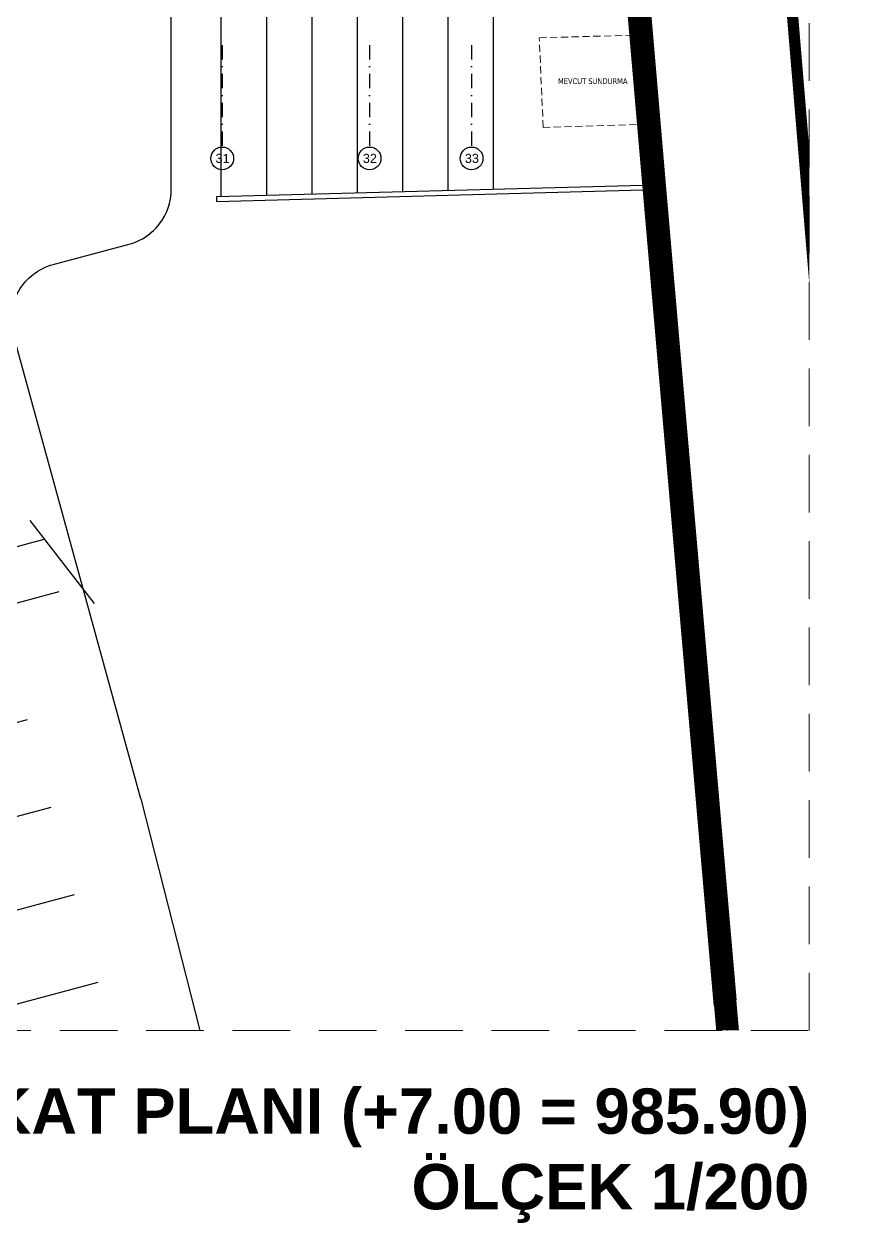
# Model space of a CAD drawing. Header units: centimetres. Extents: x 405564 to 502064, y 46284 to 60634.
# Drawn here: x 466100 to 469731, y 46284 to 51576 of the extents above; entities that cross this region are included whole.
import ezdxf
from ezdxf.enums import TextEntityAlignment as Align
from ezdxf.xclip import XClip

# ---------------------------------------------------------------- set-up
doc = ezdxf.new("R2010")
doc.units = ezdxf.units.CM
doc.header["$XCLIPFRAME"] = 0
for name, pattern in [('DASHDOT', [25.4, 12.7, -6.35, 0, -6.35]), ('DASHED', [19.05, 12.7, -6.35]), ('HIDDEN', [9.525, 6.35, -3.175])]:
    doc.linetypes.add(name, pattern=pattern)
doc.layers.get('0').update_dxf_attribs({"color": 8, "lineweight": 9})
for name, color, linetype, lineweight in [('---___EB_draft00_ALTYAPI_helikoptermania', 8, 'Continuous', 0), ('0-KRCN-MİMARİ-220526', 8, 'Continuous', 9), ('HH_KALDIRIM', 8, 'Continuous', 0), ('IMAR_ADA', 8, 'Continuous', 0)]:
    doc.layers.add(name, color=color, linetype=linetype, lineweight=lineweight)
for name, color, linetype in [('AS_DUV', 8, 'Continuous'), ('AS_GOR', 8, 'Continuous'), ('AS_GOR_YAKIN1', 8, 'Continuous'), ('AS_OLC_AKS', 8, 'Continuous'), ('AS_PYZ_BINA', 8, 'Continuous'), ('AS_PYZ_YOL_ARAC', 8, 'Continuous'), ('AS_YAZI', 8, 'Continuous')]:
    doc.layers.add(name, color=color, linetype=linetype)
doc.styles.add('_yazı-50', font='arial.ttf')
doc.styles.add('Kalin02', font='arialbd.ttf')
doc.styles.add('TAHOMA', font='tahoma.ttf')

# ---------------------------------------------------------------- blocks, each defined once
blk = doc.blocks.new('zeminkat_planı')
at = {"linetype": 'DASHED', "ltscale": 100}
for points in [[(-900.6, -30.6), (-900.6, -1398.6)], [(-660, -30), (-660, -1298)]]:
    blk.add_lwpolyline(points, dxfattribs=at)
blk.add_lwpolyline([(-564.1, -1257.9), (-992.5, -1437.1)])
blk = doc.blocks.new('a_aks')
at = {"layer": 'AS_PYZ_BINA', "ltscale": 200}
for p, q in [((11330, 5808), (11330, -1131.1)), ((11730, 5808), (11730, -1131.1)), ((12130, 5808), (12130, -1131.1)), ((12530, 5808), (12530, -1131.1))]:
    blk.add_line(p, q, dxfattribs=at)
blk = doc.blocks.new('A$C9880d551')
at = {"layer": 'AS_PYZ_BINA'}
blk.add_blockref('a_aks', (-12530, -57), dxfattribs=at)
blk = doc.blocks.new('A$C85dec720')
ref = blk.add_blockref('zeminkat_planı', (7059, 383))
XClip(ref).set_block_clipping_path([(-9126.4697968782, -1655.3396659539), (1140.0000000002, 6527.619333315)])
ref = blk.add_blockref('A$C9880d551', (5649, 333))
XClip(ref).set_block_clipping_path([(-7716.4697968782, -970.1704076316), (309.4999999999, 5561.9249810847)])
blk = doc.blocks.new('OPK-site-surrounding-R01')
at = {"layer": '---___EB_draft00_ALTYAPI_helikoptermania', "linetype": 'DASHED', "ltscale": 10}
blk.add_lwpolyline([(-19987.9, -10149.9), (5376.1, -7919.4)], dxfattribs=at)
at = {"linetype": 'HIDDEN', "ltscale": 5}
blk.add_lwpolyline([(25190.6, -5663.2), (25173.4, -5267.9), (25624.8, -5255.6), (25649.3, -5648.9)], close=True, dxfattribs=at)
at = {"layer": 'AS_GOR'}
for points in [[(23770, -5969.9), (23770, -4655)], [(23970, -4655), (23970, -5964.5)], [(24170, -4655), (24170, -5959.1)], [(24370, -4655), (24370, -5953.7)], [(24570, -4655), (24570, -5948.3)], [(24770, -4655), (24770, -5942.9)], [(24970, -4655), (24970, -5937.5)], [(25630.5, -5919.4), (23750, -5970.2), (23750, -5990.2), (25632.2, -5939.4)]]:
    blk.add_lwpolyline(points, dxfattribs=at)
at = {"layer": 'AS_GOR_YAKIN1', "linetype": 'Continuous', "ltscale": 500, "const_width": 100, "flags": 128}
blk.add_lwpolyline([(-4000, 1998.1), (-32268, 1579.4), (-39988.9, 1287), (-40391.2, 643.9), (-30053.9, -21363.8), (-29013.6, -24036.6), (-28344.8, -26825.7), (-25141.8, -45779.7), (-17218.6, -44968.4), (-9377.3, -43572.8), (-3575.9, -42147), (12761.6, -37912.4), (27305.3, -34089.5), (29139.3, -31278.2), (26722.9, -16148.8), (26081.3, -10538.5), (25614, -5150), (25168.1, -8.5), (22602, 2392.2), (-1005.5, 2042.5), (-1870, 2029.7)], dxfattribs=at)
at = {"layer": 'AS_GOR_YAKIN1', "linetype": 'Continuous', "ltscale": 500, "flags": 128}
blk.add_lwpolyline([(26042.6, -9513.8), (25732.4, -5936.7), (25663.8, -5145.7), (25216.2, 15), (22621.4, 2442.5), (-1006.3, 2092.5), (-1840, 2080.1), (-1840, 2151.6), (-2420, 2151.6), (-2420, 2121.6), (-1870, 2121.6), (-1870, -50), (-1840, -50), (-1840, 1981.2), (-1004.8, 1992.5), (22582.6, 2341.9), (25119.9, -31.9), (25564.2, -5154.3), (25632.2, -5939.4), (25944.5, -9540.1)], dxfattribs=at)
at = {"layer": 'AS_PYZ_YOL_ARAC'}
blk.add_lwpolyline([(23415.5, -8627.2), (22852.7, -6574.8, -0.414214), (23029.3, -6268.5), (23364.8, -6178.4, 0.33933), (23550, -5937), (23550, 430.1, 0.418558), (21774.1, 2179.9), (234.1, 1860.8, 0.409882), (-1490, 111), (-1490, -2374.6, -0.836517), (-1683.8, -2409.4), (-1881, -1877.4, -0.087065), (-1943.4, -1537.4), (-1946.6, -1127.7)], format="xyb", dxfattribs=at)
blk.add_lwpolyline([(23415.5, -8627.2), (24421.7, -12569.8)], dxfattribs=at)
at = {"layer": 'HH_KALDIRIM', "lineweight": 0, "const_width": 49.6}
blk.add_lwpolyline([(26815.5, -11395.6), (26498.6, -7663.7), (26260.8, -4812), (26093.6, -2773.6), (25842.1, -118.4), (25740.5, 1027.3, 0.221532), (24997.7, 2311.5, 0.124727), (23804.5, 2763.6), (20904.1, 2761.6), (9307.6, 2741.5), (107.5, 2724), (-7841.4, 2714.2), (-14966.8, 2616.5), (-35673.5, 2313.4), (-39946.2, 2307.3, 0.563243)], format="xyb", dxfattribs=at)
at = {"layer": 'IMAR_ADA'}
blk.add_line((25168.1, -8.5), (26081.3, -10538.5), dxfattribs=at)
at = {"layer": 'AS_YAZI', "style": 'TAHOMA'}
blk.add_text('MEVCUT SUNDURMA', height=25, dxfattribs=at).set_placement((25409.4, -5459.4), align=Align.MIDDLE_CENTER)
blk = doc.blocks.new('axis baloon')
blk.add_circle((0, 0), 50)
at = {"style": '_yazı-50'}
blk.add_attdef('AXE', text='', height=40, dxfattribs=at).set_placement((0, 0), align=Align.MIDDLE_CENTER)
blk = doc.blocks.new('Aks_P')
at = {"layer": 'AS_OLC_AKS', "linetype": 'DASHDOT', "ltscale": 5}
for points in [[(23895, -5300), (23895, -5750)], [(24545, -5300), (24545, -5750)], [(24995, -5300), (24995, -5750)]]:
    blk.add_lwpolyline(points, dxfattribs=at)
at = {"layer": 'AS_OLC_AKS'}
ref = blk.add_blockref('axis baloon', (23895, -5800), dxfattribs=at)
ref.add_attrib('AXE', '31', dxfattribs={"layer": '0', "height": 40, "style": '_yazı-50'}).set_placement((23896.3, -5800), align=Align.MIDDLE_CENTER)
ref = blk.add_blockref('axis baloon', (24545, -5800), dxfattribs=at)
ref.add_attrib('AXE', '32', dxfattribs={"layer": '0', "height": 40, "style": '_yazı-50'}).set_placement((24546.3, -5800), align=Align.MIDDLE_CENTER)
ref = blk.add_blockref('axis baloon', (24995, -5800), dxfattribs=at)
ref.add_attrib('AXE', '33', dxfattribs={"layer": '0', "height": 40, "style": '_yazı-50'}).set_placement((24996.3, -5800), align=Align.MIDDLE_CENTER)
blk = doc.blocks.new('A$C6A10300A')
at = {"linetype": 'DASHED', "ltscale": 20}
blk.add_lwpolyline([(0, -13500), (31500, -13500), (31500, 0), (0, 0)], close=True, dxfattribs=at)
blk.add_blockref('Aks_P', (5015.68, -3851.45))
at = {"layer": 'AS_YAZI', "insert": (31500, -14350), "char_height": 200, "attachment_point": 9, "style": 'Kalin02'}
blk.add_mtext_dynamic_manual_height_columns('\\pt20400;1. KAT PLANI (+7.00 = 985.90) \\P\\ptz;ÖLÇEK 1/200', width=31947.8546, gutter_width=1875, heights=[0], dxfattribs=at)
at = {"layer": 'AS_DUV'}
ref = blk.add_blockref('A$C85dec720', (28900.96, -17748.98), dxfattribs=dict(at, rotation=105.0255580063709))
XClip(ref).set_block_clipping_path([(6220.3367769278, 6783.7313721173), (4126.4071464743, -1017.0000000052), (7354.8298234051, -1883.5969356479), (9448.7594538586, 5917.1344364745)])
ref = blk.add_blockref('OPK-site-surrounding-R01', (5135.68, -3851.45))
XClip(ref).set_block_clipping_path([(-5135.679684336, -9648.5463532069), (26364.320315664, 3851.4536467931)])
blk = doc.blocks.new('A$C6A10306C')
ref = blk.add_blockref('OPK-site-surrounding-R01', (5135.68, -3851.45))
XClip(ref).set_block_clipping_path([(-5135.679684336, -9648.5463532069), (26364.320315664, 3851.4536467931)])

msp = doc.modelspace()

# ---------------------------------------------------------------- block references
at = {"layer": '0-KRCN-MİMARİ-220526'}
msp.add_blockref('A$C6A10300A', (438064.1, 60634), dxfattribs=at)

# ---------------------------------------------------------------- next in the draw order: block references
msp.add_blockref('A$C6A10306C', (470564.1, 60634), dxfattribs=at)

doc.saveas('drawing.dxf')
